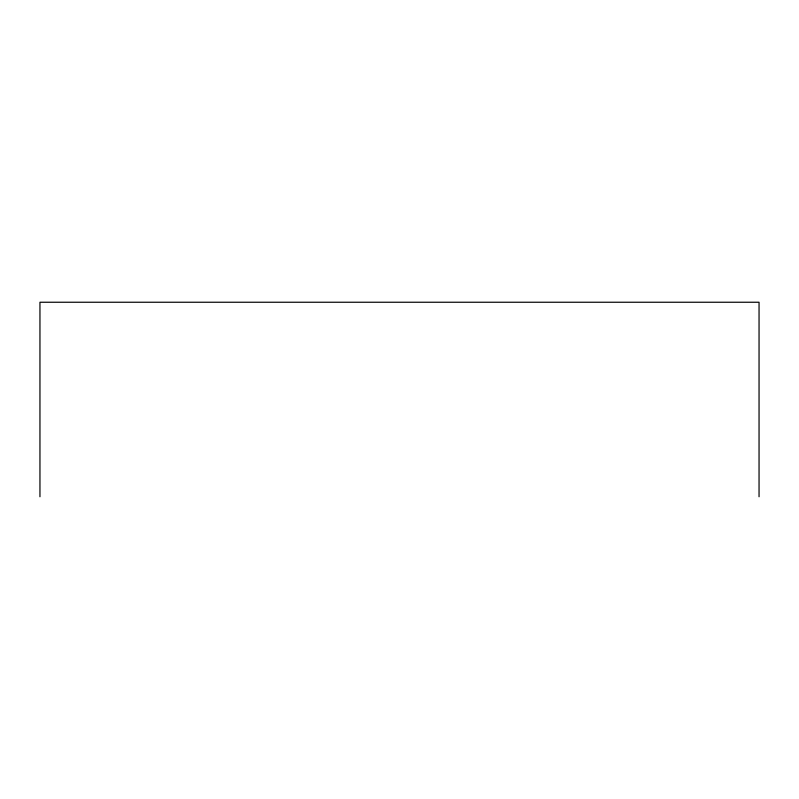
<?xml version="1.0" encoding="UTF-8"?>
<svg xmlns="http://www.w3.org/2000/svg" width="799" height="799" viewBox="0 0 799 799"><rect width="100%" height="100%" fill="white"/><g stroke="black" fill="none" stroke-linecap="round" stroke-linejoin="round"><path stroke-width="1.2" d="M759.05 496.758L759.05 302.242L39.95 302.242L39.95 496.758"/></g></svg>
